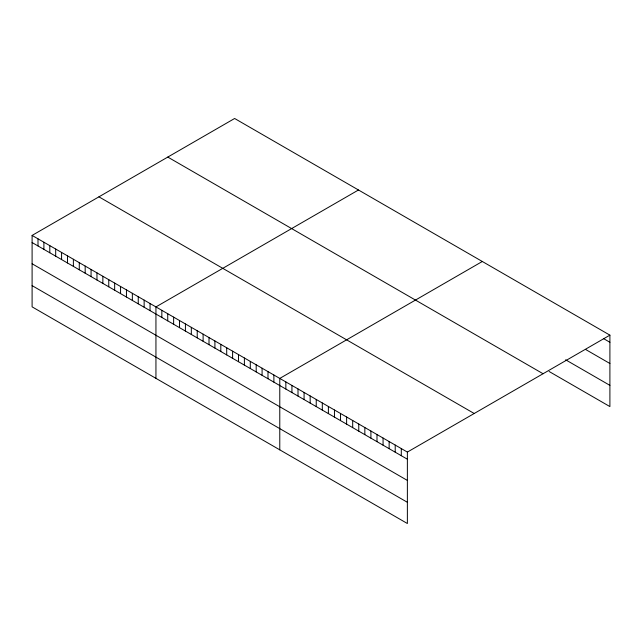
<?xml version="1.0" encoding="UTF-8"?>
<svg xmlns="http://www.w3.org/2000/svg" width="642" height="642" viewBox="0 0 642 642"><rect width="100%" height="100%" fill="white"/><g stroke="black" fill="none" stroke-linecap="round" stroke-linejoin="round"><path stroke-width="0.96" d="M32.1 235.421L407.373 452.08L407.373 523.511L32.1 306.852L32.1 235.421L234.627 118.489L609.9 335.148L609.9 406.579L549.143 371.501M358.469 189.992L155.942 306.916L155.942 378.347M482.311 261.487L279.776 378.419L279.776 449.841M407.373 452.08L609.9 335.148M603.825 338.767L609.9 342.274M585.6 349.465L609.9 363.5M565.634 359.801L609.9 385.361M167.795 157.081L543.068 373.74M98.932 196.837L474.205 413.496M32.1 242.548L407.373 459.207M32.1 263.766L407.373 480.425M32.1 285.626L407.373 502.293M401.298 448.573L401.298 455.7M395.215 445.067L395.215 452.193M389.14 441.56L389.14 448.686M383.065 438.053L383.065 445.179M376.99 434.538L376.99 441.672M370.916 431.031L370.916 438.157M364.841 427.524L364.841 434.65M358.766 424.017L358.766 431.143M352.691 420.51L352.691 427.636M346.616 417.003L346.616 424.129M340.533 413.496L340.533 420.622M334.458 409.989L334.458 417.115M328.383 406.482L328.383 413.608M322.308 402.967L322.308 410.094M316.233 399.46L316.233 406.587M310.158 395.953L310.158 403.08M304.083 392.447L304.083 399.573M298.008 388.94L298.008 396.066M291.933 385.433L291.933 392.559M285.851 381.926L285.851 389.052M273.885 375.008L273.885 382.134M267.987 371.606L267.987 378.732M262.088 368.203L262.088 375.329M256.19 364.8L256.19 371.927M250.292 361.39L250.292 368.516M244.393 357.987L244.393 365.113M238.495 354.585L238.495 361.711M232.605 351.182L232.605 358.308M226.706 347.771L226.706 354.898M220.808 344.369L220.808 351.495M214.91 340.966L214.91 348.092M209.011 337.564L209.011 344.69M203.113 334.153L203.113 341.279M197.222 330.75L197.222 337.877M191.324 327.348L191.324 334.474M185.426 323.945L185.426 331.071M179.527 320.535L179.527 327.661M173.629 317.132L173.629 324.258M167.731 313.729L167.731 320.856M161.84 310.327L161.84 317.453M150.043 303.514L150.043 310.64M144.145 300.111L144.145 307.237M138.247 296.7L138.247 303.835M132.348 293.298L132.348 300.424M126.45 289.895L126.45 297.021M120.56 286.493L120.56 293.619M114.661 283.082L114.661 290.208M108.763 279.679L108.763 286.805M102.864 276.277L102.864 283.403M96.966 272.874L96.966 280M91.068 269.463L91.068 276.59M85.177 266.061L85.177 273.187M79.279 262.658L79.279 269.784M73.381 259.256L73.381 266.382M67.482 255.845L67.482 262.971M61.584 252.442L61.584 259.569M55.685 249.04L55.685 256.166M49.795 245.637L49.795 252.763M43.897 242.227L43.897 249.353M37.998 238.824L37.998 245.95"/></g></svg>
